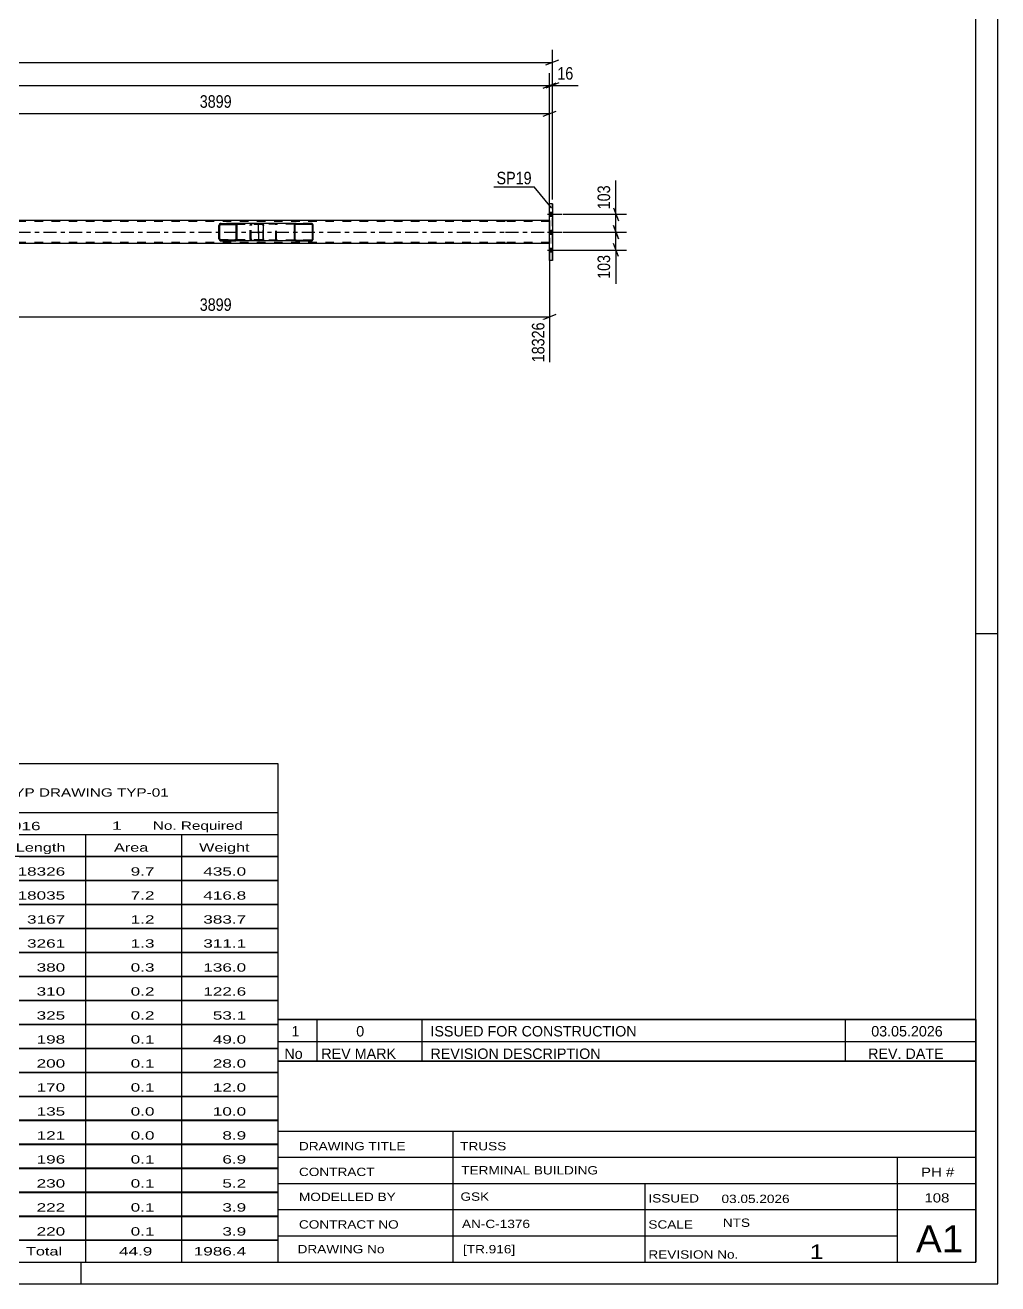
# Model space of a CAD drawing. Header units: millimetres. Extents: x 0 to 841, y 0 to 594.
# Drawn here: x 618.2 to 841, y 0 to 288.5 of the extents above; entities that cross this region are included whole.
import ezdxf

# ---------------------------------------------------------------- set-up
doc = ezdxf.new("R2010")
doc.units = ezdxf.units.MM
doc.linetypes.add('DXK_LINE_DOT2', pattern=[3.9198, 1.9599, -1.9599])
doc.linetypes.add('DXK_LINE_DOT3', pattern=[5.9187, 2.979, -0.9799, 0.9799, -0.9799])
doc.styles.add('Arial Narrow', font='ARIALN.TTF', dxfattribs={"height": 0.2})

# ---------------------------------------------------------------- blocks, each defined once
blk = doc.blocks.new('Unknown-814521846-1135')
at = {"color": 5, "linetype": 'Continuous'}
for p, q in [((841, 0), (841, 594)), ((836, 5), (836, 589)), ((841, 149), (836, 149)), ((5, 5), (836, 5)), ((631, 0), (631, 5)), ((0, 0), (841, 0))]:
    blk.add_line(p, q, dxfattribs=at)
blk = doc.blocks.new('Unknown-814521846-18114')
at = {"color": 7, "linetype": 'Continuous'}
for p, q in [((676, 51.05), (676, 5)), ((676, 51.05), (836, 51.05)), ((836, 51), (836, 5)), ((676, 35), (836, 35)), ((716.14, 35), (716.14, 5)), ((676, 29), (836, 29)), ((818, 5.05), (818, 29.05)), ((676, 23), (836, 23)), ((760.14, 23), (760.14, 5)), ((676, 17), (836, 17)), ((676, 11), (818, 11)), ((676, 5), (836, 5))]:
    blk.add_line(p, q, dxfattribs=at)
at = {"color": 7, "style": 'Arial Narrow'}
for s, height, width, p in [('DRAWING TITLE', 1.9089, 1.425378, (680.88, 30.61)), ('TRUSS', 1.909, 1.425378, (717.81, 30.59)), ('CONTRACT', 1.909, 1.425378, (680.88, 24.71)), ('TERMINAL BUILDING', 1.9089, 1.425378, (718.06, 25.07)), ('MODELLED BY', 1.9089, 1.425378, (680.88, 18.98)), ('GSK', 1.909, 1.425378, (717.88, 19.04)), ('ISSUED', 1.909, 1.425378, (760.94, 18.64)), ('03.05.2026', 1.909, 1.425378, (777.69, 18.52)), ('CONTRACT NO', 1.9089, 1.425378, (680.88, 12.66)), ('AN-C-1376', 1.909, 1.425378, (718.23, 12.78)), ('SCALE', 1.909, 1.425378, (760.94, 12.65)), ('A1', 6.204, 1.25, (822.24, 7.2)), ('DRAWING No', 1.909, 1.425378, (680.56, 7)), ('[TR.916]', 1.909, 1.425378, (718.46, 6.99)), ('1', 3.34, 1.5, (797.91, 5.68)), ('REVISION No.', 1.9089, 1.425378, (760.94, 5.77))]:
    blk.add_text(s, height=height, dxfattribs=dict(at, width=width)).set_placement(p)
at = {"color": 7, "linetype": 'Continuous', "style": 'Arial Narrow'}
for s, height, width, p in [('PH #', 2.1, 1.42538, (823.4, 24.55)), ('108', 2.1, 1.42538, (824.19, 18.65)), ('NTS', 1.909, 1.425378, (778, 13.05))]:
    blk.add_text(s, height=height, dxfattribs=dict(at, width=width)).set_placement(p)
blk = doc.blocks.new('Unknown-814521846-18115')
at = {"color": 7, "linetype": 'Continuous'}
for p, q in [((516, 119.25), (676, 119.25)), ((516, 108), (516, 119.25)), ((676, 119.25), (676, 108)), ((516, 108), (676, 108)), ((516, 108), (516, 103)), ((676, 108), (676, 103)), ((516, 103), (676, 103)), ((516, 103), (516, 98)), ((540, 103), (540, 98)), ((575.5, 103), (575.5, 98)), ((601.5, 103), (601.5, 98)), ((614.5, 103), (614.5, 98)), ((632, 103), (632, 98)), ((654, 103), (654, 98)), ((676, 103), (676, 98)), ((516, 98), (676, 98)), ((516, 97.95), (516, 92.55)), ((516, 97.95), (676, 97.95)), ((540, 98), (540, 92.5)), ((575.5, 98), (575.5, 92.5)), ((601.5, 98), (601.5, 92.5)), ((614.5, 98), (614.5, 92.5)), ((632, 98), (632, 92.5)), ((654, 98), (654, 92.5)), ((676, 97.95), (676, 92.55)), ((516, 92.55), (676, 92.55)), ((516, 92.45), (516, 87.05)), ((516, 92.45), (676, 92.45)), ((540, 92.5), (540, 87)), ((575.5, 92.5), (575.5, 87)), ((601.5, 92.5), (601.5, 87)), ((614.5, 92.5), (614.5, 87)), ((632, 92.5), (632, 87)), ((654, 92.5), (654, 87)), ((676, 92.45), (676, 87.05)), ((516, 87.05), (676, 87.05)), ((516, 86.95), (516, 81.55)), ((516, 86.95), (676, 86.95)), ((540, 87), (540, 81.5)), ((575.5, 87), (575.5, 81.5)), ((601.5, 87), (601.5, 81.5)), ((614.5, 87), (614.5, 81.5)), ((632, 87), (632, 81.5)), ((654, 87), (654, 81.5)), ((676, 86.95), (676, 81.55)), ((516, 81.55), (676, 81.55)), ((516, 81.45), (516, 76.05)), ((516, 81.45), (676, 81.45)), ((540, 81.5), (540, 76)), ((575.5, 81.5), (575.5, 76)), ((601.5, 81.5), (601.5, 76)), ((614.5, 81.5), (614.5, 76)), ((632, 81.5), (632, 76)), ((654, 81.5), (654, 76)), ((676, 81.45), (676, 76.05)), ((516, 76.05), (676, 76.05)), ((516, 75.95), (516, 70.55)), ((516, 75.95), (676, 75.95)), ((540, 76), (540, 70.5)), ((575.5, 76), (575.5, 70.5)), ((601.5, 76), (601.5, 70.5)), ((614.5, 76), (614.5, 70.5)), ((632, 76), (632, 70.5)), ((654, 76), (654, 70.5)), ((676, 75.95), (676, 70.55)), ((516, 70.55), (676, 70.55)), ((516, 70.45), (516, 65.05)), ((516, 70.45), (676, 70.45)), ((540, 70.5), (540, 65)), ((575.5, 70.5), (575.5, 65)), ((601.5, 70.5), (601.5, 65)), ((614.5, 70.5), (614.5, 65)), ((632, 70.5), (632, 65)), ((654, 70.5), (654, 65)), ((676, 70.45), (676, 65.05)), ((516, 65.05), (676, 65.05)), ((516, 64.95), (516, 59.55)), ((516, 64.95), (676, 64.95)), ((540, 65), (540, 59.5)), ((575.5, 65), (575.5, 59.5)), ((601.5, 65), (601.5, 59.5)), ((614.5, 65), (614.5, 59.5)), ((632, 65), (632, 59.5)), ((654, 65), (654, 59.5)), ((676, 64.95), (676, 59.55)), ((516, 59.55), (676, 59.55)), ((516, 59.45), (516, 54.05)), ((516, 59.45), (676, 59.45)), ((540, 59.5), (540, 54)), ((575.5, 59.5), (575.5, 54)), ((601.5, 59.5), (601.5, 54)), ((614.5, 59.5), (614.5, 54)), ((632, 59.5), (632, 54)), ((654, 59.5), (654, 54)), ((676, 59.45), (676, 54.05)), ((516, 54.05), (676, 54.05)), ((516, 53.95), (516, 48.55)), ((516, 53.95), (676, 53.95)), ((540, 54), (540, 48.5)), ((575.5, 54), (575.5, 48.5)), ((601.5, 54), (601.5, 48.5)), ((614.5, 54), (614.5, 48.5)), ((632, 54), (632, 48.5)), ((654, 54), (654, 48.5)), ((676, 53.95), (676, 48.55)), ((516, 48.55), (676, 48.55)), ((516, 48.45), (516, 43.05)), ((516, 48.45), (676, 48.45)), ((540, 48.5), (540, 43)), ((575.5, 48.5), (575.5, 43)), ((601.5, 48.5), (601.5, 43)), ((614.5, 48.5), (614.5, 43)), ((632, 48.5), (632, 43)), ((654, 48.5), (654, 43)), ((676, 48.45), (676, 43.05)), ((516, 43.05), (676, 43.05)), ((516, 42.95), (516, 37.55)), ((516, 42.95), (676, 42.95)), ((540, 43), (540, 37.5)), ((575.5, 43), (575.5, 37.5)), ((601.5, 43), (601.5, 37.5)), ((614.5, 43), (614.5, 37.5)), ((632, 43), (632, 37.5)), ((654, 43), (654, 37.5)), ((676, 42.95), (676, 37.55)), ((516, 37.55), (676, 37.55)), ((516, 37.45), (516, 32.05)), ((516, 37.45), (676, 37.45)), ((540, 37.5), (540, 32)), ((575.5, 37.5), (575.5, 32)), ((601.5, 37.5), (601.5, 32)), ((614.5, 37.5), (614.5, 32)), ((632, 37.5), (632, 32)), ((654, 37.5), (654, 32)), ((676, 37.45), (676, 32.05)), ((516, 32.05), (676, 32.05)), ((516, 31.95), (516, 26.55)), ((516, 31.95), (676, 31.95)), ((540, 32), (540, 26.5)), ((575.5, 32), (575.5, 26.5)), ((601.5, 32), (601.5, 26.5)), ((614.5, 32), (614.5, 26.5)), ((632, 32), (632, 26.5)), ((654, 32), (654, 26.5)), ((676, 31.95), (676, 26.55)), ((516, 26.55), (676, 26.55)), ((516, 26.45), (516, 21.05)), ((516, 26.45), (676, 26.45)), ((540, 26.5), (540, 21)), ((575.5, 26.5), (575.5, 21)), ((601.5, 26.5), (601.5, 21)), ((614.5, 26.5), (614.5, 21)), ((632, 26.5), (632, 21)), ((654, 26.5), (654, 21)), ((676, 26.45), (676, 21.05)), ((516, 21.05), (676, 21.05)), ((516, 20.95), (516, 15.55)), ((516, 20.95), (676, 20.95)), ((540, 21), (540, 15.5)), ((575.5, 21), (575.5, 15.5)), ((601.5, 21), (601.5, 15.5)), ((614.5, 21), (614.5, 15.5)), ((632, 21), (632, 15.5)), ((654, 21), (654, 15.5)), ((676, 20.95), (676, 15.55)), ((516, 15.55), (676, 15.55)), ((516, 15.45), (516, 10.05)), ((516, 15.45), (676, 15.45)), ((540, 15.5), (540, 10)), ((575.5, 15.5), (575.5, 10)), ((601.5, 15.5), (601.5, 10)), ((614.5, 15.5), (614.5, 10)), ((632, 15.5), (632, 10)), ((654, 15.5), (654, 10)), ((676, 15.45), (676, 10.05)), ((516, 10.05), (676, 10.05)), ((516, 10), (676, 10)), ((516, 10), (516, 5)), ((632, 10), (632, 5)), ((654, 10), (654, 5)), ((676, 10), (676, 5)), ((516, 5), (676, 5))]:
    blk.add_line(p, q, dxfattribs=at)
at = {"color": 7, "style": 'Arial Narrow'}
for s, height, width, p in [('GENERAL NOTES & WELD DETAILS :', 2.8633, 1.4, (517.15, 111.56)), ('REFER TYP DRAWING TYP-01', 1.9089, 1.6, (600.7, 111.66)), ("MATERIAL LIST FOR ASSEMBLY MK'D", 1.9089, 1.6, (517.15, 104.06)), ('TR916', 1.909, 1.794707, (609.9, 103.97)), ('1', 1.91, 1.794707, (638.08, 104.06)), ('No. Required', 1.9089, 1.6, (647.41, 104.06)), ('Mark', 1.909, 1.7, (517.34, 99)), ('Profile', 1.909, 1.7, (550.41, 99)), ('Material', 1.909, 1.7, (580.54, 99.06)), ('Length', 1.909, 1.7, (616, 99.06)), ('Weight', 1.909, 1.7, (658, 99.06)), ('No.', 1.909, 1.7, (605.5, 99.06)), ('Area', 1.909, 1.7, (638.5, 99.06))]:
    blk.add_text(s, height=height, dxfattribs=dict(at, width=width)).set_placement(p)
at = {"color": 7, "linetype": 'Continuous', "style": 'Arial Narrow'}
for s, height, width, p in [('BC181', 1.909, 1.794707, (517.5, 93.56)), ('SHS132*6', 1.909, 1.794707, (542, 93.56)), ('E350', 1.909, 1.794707, (581.74, 93.56)), ('1', 1.91, 1.794707, (605.86, 93.56)), ('18326', 1.909, 1.794707, (616.4, 93.56)), ('9.7', 1.909, 1.794707, (642.32, 93.56)), ('435.0', 1.909, 1.794707, (658.96, 93.56)), ('TR916', 1.909, 1.794707, (517.5, 88.06)), ('SHS100*8', 1.909, 1.794707, (542, 88.06)), ('E350', 1.909, 1.794707, (581.74, 88.06)), ('1', 1.91, 1.794707, (605.86, 88.06)), ('18035', 1.909, 1.794707, (616.4, 88.06)), ('7.2', 1.909, 1.794707, (642.32, 88.06)), ('416.8', 1.909, 1.794707, (658.96, 88.06)), ('M177', 1.909, 1.794707, (517.5, 82.56)), ('SHS100*6', 1.909, 1.794707, (542, 82.56)), ('E350', 1.909, 1.794707, (581.74, 82.56)), ('7', 1.91, 1.794707, (605.86, 82.56)), ('3167', 1.909, 1.794707, (618.58, 82.56)), ('1.2', 1.909, 1.794707, (642.32, 82.56)), ('383.7', 1.909, 1.794707, (658.96, 82.56)), ('M196', 1.909, 1.794707, (517.5, 77.06)), ('SHS100*4', 1.909, 1.794707, (542, 77.06)), ('E350', 1.909, 1.794707, (581.74, 77.06)), ('8', 1.91, 1.794707, (605.86, 77.06)), ('3261', 1.909, 1.794707, (618.58, 77.06)), ('1.3', 1.909, 1.794707, (642.32, 77.06)), ('311.1', 1.909, 1.794707, (658.96, 77.06)), ('SP20', 1.909, 1.794707, (517.5, 71.56)), ('PL20*380', 1.909, 1.794707, (542, 71.56)), ('E350', 1.909, 1.794707, (581.74, 71.56)), ('6', 1.91, 1.794707, (605.86, 71.56)), ('380', 1.909, 1.794707, (620.77, 71.56)), ('0.3', 1.909, 1.794707, (642.32, 71.56)), ('136.0', 1.909, 1.794707, (658.96, 71.56)), ('PL581', 1.909, 1.794707, (517.5, 66.06)), ('PL12*300', 1.909, 1.794707, (542, 66.06)), ('E350', 1.909, 1.794707, (581.74, 66.06)), ('14', 1.909, 1.794707, (604.76, 66.06)), ('310', 1.909, 1.794707, (620.77, 66.06)), ('0.2', 1.909, 1.794707, (642.32, 66.06)), ('122.6', 1.909, 1.794707, (658.96, 66.06)), ('SP19', 1.909, 1.794707, (517.5, 60.56)), ('PL16*325', 1.909, 1.794707, (542, 60.56)), ('E350', 1.909, 1.794707, (581.74, 60.56)), ('4', 1.91, 1.794707, (605.86, 60.56)), ('325', 1.909, 1.794707, (620.77, 60.56)), ('0.2', 1.909, 1.794707, (642.32, 60.56)), ('53.1', 1.909, 1.794707, (661.14, 60.56)), ('M1488', 1.909, 1.794707, (517.5, 55.06)), ('RHS100*100*6', 1.9089, 1.794707, (542, 55.06)), ('E350', 1.909, 1.794707, (581.74, 55.06)), ('14', 1.909, 1.794707, (604.76, 55.06)), ('198', 1.909, 1.794707, (620.77, 55.06)), ('0.1', 1.909, 1.794707, (642.32, 55.06)), ('49.0', 1.909, 1.794707, (661.14, 55.06)), ('TB74', 1.909, 1.794707, (517.5, 49.56)), ('RHS150*110*6', 1.9089, 1.794707, (542, 49.56)), ('E350', 1.909, 1.794707, (581.74, 49.56)), ('6', 1.91, 1.794707, (605.86, 49.56)), ('200', 1.909, 1.794707, (620.77, 49.56)), ('0.1', 1.909, 1.794707, (642.32, 49.56)), ('28.0', 1.909, 1.794707, (661.14, 49.56)), ('PL538', 1.909, 1.794707, (517.5, 44.06)), ('PL10*150', 1.909, 1.794707, (542, 44.06)), ('E350', 1.909, 1.794707, (581.74, 44.06)), ('6', 1.91, 1.794707, (605.86, 44.06)), ('170', 1.909, 1.794707, (620.77, 44.06)), ('0.1', 1.909, 1.794707, (642.32, 44.06)), ('12.0', 1.909, 1.794707, (661.14, 44.06)), ('ST33', 1.909, 1.794707, (517.5, 38.56)), ('PL8*100', 1.909, 1.794707, (542, 38.56)), ('E350', 1.909, 1.794707, (581.74, 38.56)), ('24', 1.909, 1.794707, (604.76, 38.56)), ('135', 1.909, 1.794707, (620.77, 38.56)), ('0.0', 1.909, 1.794707, (642.32, 38.56)), ('10.0', 1.909, 1.794707, (661.14, 38.56)), ('ST32', 1.909, 1.794707, (517.5, 33.06)), ('PL8*100', 1.909, 1.794707, (542, 33.06)), ('E350', 1.909, 1.794707, (581.74, 33.06)), ('24', 1.909, 1.794707, (604.76, 33.06)), ('121', 1.909, 1.794707, (620.77, 33.06)), ('0.0', 1.909, 1.794707, (642.32, 33.06)), ('8.9', 1.909, 1.794707, (663.33, 33.06)), ('M1545', 1.909, 1.794707, (517.5, 27.56)), ('RHS100*100*6', 1.9089, 1.794707, (542, 27.56)), ('E350', 1.909, 1.794707, (581.74, 27.56)), ('2', 1.91, 1.794707, (605.86, 27.56)), ('196', 1.909, 1.794707, (620.77, 27.56)), ('0.1', 1.909, 1.794707, (642.32, 27.56)), ('6.9', 1.909, 1.794707, (663.33, 27.56)), ('PL780', 1.909, 1.794707, (517.5, 22.06)), ('PL12*120', 1.909, 1.794707, (542, 22.06)), ('E350', 1.909, 1.794707, (581.74, 22.06)), ('2', 1.91, 1.794707, (605.86, 22.06)), ('230', 1.909, 1.794707, (620.77, 22.06)), ('0.1', 1.909, 1.794707, (642.32, 22.06)), ('5.2', 1.909, 1.794707, (663.33, 22.06)), ('M1489', 1.909, 1.794707, (517.5, 16.56)), ('RHS100*100*6', 1.9089, 1.794707, (542, 16.56)), ('E350', 1.909, 1.794707, (581.74, 16.56)), ('1', 1.91, 1.794707, (605.86, 16.56)), ('222', 1.909, 1.794707, (620.77, 16.56)), ('0.1', 1.909, 1.794707, (642.32, 16.56)), ('3.9', 1.909, 1.794707, (663.33, 16.56)), ('M1535', 1.909, 1.794707, (517.5, 11.06)), ('RHS100*100*6', 1.9089, 1.794707, (542, 11.06)), ('E350', 1.909, 1.794707, (581.74, 11.06)), ('1', 1.91, 1.794707, (605.86, 11.06)), ('220', 1.909, 1.794707, (620.77, 11.06)), ('0.1', 1.909, 1.794707, (642.32, 11.06)), ('3.9', 1.909, 1.794707, (663.33, 11.06)), ('Total', 1.909, 1.7, (618.33, 6.5)), ('44.9', 1.909, 1.794707, (639.64, 6.5)), ('1986.4', 1.909, 1.794707, (656.77, 6.5))]:
    blk.add_text(s, height=height, dxfattribs=dict(at, width=width)).set_placement(p)
blk = doc.blocks.new('Unknown-814521846-18117')
at = {"color": 7, "linetype": 'Continuous'}
for p, q in [((676, 60.55), (836, 60.55)), ((836, 60.55), (676, 60.55)), ((676, 60.55), (676, 55.55)), ((685, 60.55), (685, 55.55)), ((709, 60.55), (709, 55.55)), ((806, 60.55), (806, 55.55)), ((836, 60.55), (836, 55.55)), ((676, 55.55), (836, 55.55)), ((676, 55.55), (676, 51.05)), ((676, 55.55), (836, 55.55)), ((685, 55.55), (685, 51.05)), ((709, 55.55), (709, 51.05)), ((806, 55.55), (806, 51.05)), ((836, 55.55), (836, 51.05)), ((836, 51.05), (676, 51.05))]:
    blk.add_line(p, q, dxfattribs=at)
at = {"color": 7, "linetype": 'Continuous', "style": 'Arial Narrow'}
for s, height, width, p in [('1', 2.39, 1.196471, (679.16, 56.7)), ('0', 2.39, 1.196471, (694, 56.7)), ('ISSUED FOR CONSTRUCTION', 2.3861, 1.196471, (711, 56.7)), ('03.05.2026', 2.386, 1.196471, (812, 56.7)), ('No', 2.386, 1.2, (677.54, 51.55)), ('REV MARK', 2.386, 1.2, (686, 51.55)), ('REVISION DESCRIPTION', 2.3861, 1.2, (711, 51.55)), ('REV. DATE', 2.386, 1.2, (811.28, 51.55))]:
    blk.add_text(s, height=height, dxfattribs=dict(at, width=width)).set_placement(p)
blk = doc.blocks.new('Bolt-814521846-2822 - 2745')
at = {"linetype": 'Continuous'}
for points in [[(738.95, 244.71), (738.95, 245.59), (738.31, 245.59), (738.31, 244.71)], [(738.95, 244.71), (738.95, 245.59), (738.31, 245.59), (738.31, 244.71)], [(738.95, 244.71), (738.95, 245.59), (738.31, 245.59), (738.31, 244.71)], [(738.95, 240.61), (738.95, 241.49), (738.31, 241.49), (738.31, 240.61)], [(738.95, 240.61), (738.95, 241.49), (738.31, 241.49), (738.31, 240.61)], [(738.95, 236.51), (738.95, 237.39), (738.31, 237.39), (738.31, 236.51)], [(738.95, 236.51), (738.95, 237.39), (738.31, 237.39), (738.31, 236.51)], [(738.95, 236.51), (738.95, 237.39), (738.31, 237.39), (738.31, 236.51)]]:
    blk.add_hatch(color=1, dxfattribs=at).paths.add_polyline_path(points)
at = {"color": 1, "linetype": 'Continuous'}
for p, q in [((738.31, 245.59), (738.95, 245.59)), ((738.31, 245.59), (738.95, 245.59)), ((738.31, 245.59), (738.95, 245.59)), ((737.79, 245.15), (741.11, 245.15)), ((737.79, 245.15), (741.11, 245.15)), ((737.79, 245.15), (741.11, 245.15)), ((738.31, 244.71), (738.95, 244.71)), ((738.31, 244.71), (738.95, 244.71)), ((738.31, 244.71), (738.95, 244.71)), ((737.79, 241.05), (741.11, 241.05)), ((737.79, 241.05), (741.11, 241.05)), ((738.31, 241.49), (738.95, 241.49)), ((738.31, 241.49), (738.95, 241.49)), ((738.31, 240.61), (738.95, 240.61)), ((738.31, 240.61), (738.95, 240.61)), ((737.79, 236.95), (741.11, 236.95)), ((737.79, 236.95), (741.11, 236.95)), ((737.79, 236.95), (741.11, 236.95)), ((738.31, 237.39), (738.95, 237.39)), ((738.31, 237.39), (738.95, 237.39)), ((738.31, 237.39), (738.95, 237.39)), ((738.31, 236.51), (738.95, 236.51)), ((738.31, 236.51), (738.95, 236.51)), ((738.31, 236.51), (738.95, 236.51))]:
    blk.add_line(p, q, dxfattribs=at)
blk = doc.blocks.new('Part-814521846-2874 - 2745')
at = {"color": 7, "linetype": 'DXK_LINE_DOT2'}
for p, q in [((728.09, 243.45), (65.97, 243.45)), ((738.31, 243.45), (728.19, 243.45)), ((738.31, 243.69), (738.31, 238.41)), ((738.31, 238.89), (738.31, 243.21)), ((728.09, 238.65), (65.97, 238.65)), ((738.31, 238.65), (728.19, 238.65))]:
    blk.add_line(p, q, dxfattribs=at)
at = {"color": 2, "linetype": 'Continuous'}
for p, q in [((728.09, 243.69), (590.5, 243.69)), ((738.31, 243.69), (728.19, 243.69)), ((728.09, 238.41), (590.5, 238.41)), ((738.31, 238.41), (728.19, 238.41))]:
    blk.add_line(p, q, dxfattribs=at)
at = {"color": 7, "linetype": 'DXK_LINE_DOT3'}
for p, q in [((65.97, 241.05), (728.09, 241.05)), ((728.19, 241.05), (738.31, 241.05))]:
    blk.add_line(p, q, dxfattribs=at)
blk = doc.blocks.new('Part-814521846-2928 - 2745')
at = {"color": 2, "linetype": 'Continuous'}
for p, q in [((738.95, 247.55), (738.31, 247.55)), ((738.31, 234.55), (738.31, 247.55)), ((738.95, 247.55), (738.95, 234.55)), ((738.95, 234.55), (738.31, 234.55))]:
    blk.add_line(p, q, dxfattribs=at)
at = {"color": 7, "linetype": 'DXK_LINE_DOT2'}
for p, q in [((738.31, 234.55), (738.31, 247.55)), ((738.95, 234.55), (738.95, 247.55))]:
    blk.add_line(p, q, dxfattribs=at)
blk = doc.blocks.new('Part-814521846-2953 - 2745')
at = {"linetype": 'Continuous'}
h = blk.add_hatch(dxfattribs=at)
h.set_pattern_fill('', scale=0.7, style=0, pattern_type=0)
h.set_pattern_definition([(45, (684.0941, 242.8548), (-1.57154, 1.57154), [])])
h.paths.add_polyline_path([(684.12, 242.73), (684.09, 242.85), (684.02, 242.96), (683.91, 243.03), (683.78, 243.05), (680.2, 243.05), (680.07, 243.03), (679.96, 242.96), (679.89, 242.85), (679.86, 242.73), (679.86, 239.37), (679.89, 239.25), (679.96, 239.15), (680.07, 239.08), (680.2, 239.05), (683.78, 239.05), (683.91, 239.08), (684.02, 239.15), (684.09, 239.25), (684.12, 239.37)])
h.paths.add_polyline_path([(683.94, 239.31), (683.9, 239.26), (683.84, 239.22), (683.78, 239.21), (680.2, 239.21), (680.14, 239.22), (680.08, 239.26), (680.05, 239.31), (680.03, 239.37), (680.03, 242.73), (680.05, 242.79), (680.08, 242.85), (680.14, 242.88), (680.2, 242.89), (683.78, 242.89), (683.84, 242.88), (683.9, 242.85), (683.94, 242.79), (683.95, 242.73), (683.95, 239.37)])
at = {"color": 7, "linetype": 'DXK_LINE_DOT2'}
for p, q in [((671.51, 242.73), (671.52, 242.76)), ((671.51, 242.73), (671.51, 239.37)), ((671.52, 242.76), (671.54, 242.85)), ((671.7, 242.79), (671.68, 242.73)), ((671.68, 239.37), (671.68, 242.73)), ((671.73, 242.85), (671.7, 242.79)), ((671.72, 243.03), (671.85, 243.05)), ((671.79, 242.88), (671.73, 242.85)), ((671.85, 242.89), (671.79, 242.88)), ((672.51, 243.05), (671.85, 243.05)), ((683.78, 242.89), (671.85, 242.89)), ((675.43, 243.05), (675.56, 243.03)), ((675.5, 242.88), (675.43, 242.89)), ((675.55, 242.85), (675.5, 242.88)), ((675.59, 242.79), (675.55, 242.85)), ((675.6, 242.73), (675.59, 242.79)), ((675.6, 239.37), (675.6, 242.73)), ((675.74, 242.85), (675.77, 242.73)), ((675.77, 239.37), (675.77, 242.73)), ((683.78, 243.05), (680.2, 243.05)), ((671.54, 239.25), (671.51, 239.37)), ((671.68, 239.37), (671.7, 239.31)), ((671.7, 239.31), (671.73, 239.26)), ((671.85, 239.05), (671.72, 239.08)), ((671.73, 239.26), (671.79, 239.22)), ((671.79, 239.22), (671.85, 239.21)), ((683.78, 239.21), (671.85, 239.21)), ((672.51, 239.05), (671.85, 239.05)), ((675.43, 239.21), (675.5, 239.22)), ((675.56, 239.08), (675.43, 239.05)), ((675.5, 239.22), (675.55, 239.26)), ((675.55, 239.26), (675.59, 239.31)), ((675.59, 239.31), (675.6, 239.37)), ((675.77, 239.37), (675.74, 239.25)), ((683.78, 239.05), (680.2, 239.05))]:
    blk.add_line(p, q, dxfattribs=at)
at = {"color": 2, "linetype": 'Continuous'}
for p, q in [((680.2, 243.05), (672.51, 243.05)), ((679.89, 242.85), (679.86, 242.73)), ((679.86, 239.37), (679.86, 242.73)), ((680.03, 242.73), (680.05, 242.79)), ((680.03, 239.37), (680.03, 242.73)), ((680.05, 242.79), (680.08, 242.85)), ((680.2, 243.05), (680.07, 243.03)), ((680.08, 242.85), (680.14, 242.88)), ((680.14, 242.88), (680.2, 242.89)), ((680.2, 243.05), (683.78, 243.05)), ((680.2, 242.89), (683.78, 242.89)), ((683.91, 243.03), (683.78, 243.05)), ((683.78, 242.89), (683.84, 242.88)), ((683.84, 242.88), (683.9, 242.85)), ((683.9, 242.85), (683.94, 242.79)), ((683.94, 242.79), (683.95, 242.73)), ((683.95, 239.37), (683.95, 242.73)), ((684.12, 242.73), (684.09, 242.85)), ((684.12, 239.37), (684.12, 242.73)), ((680.2, 239.05), (672.51, 239.05)), ((679.86, 239.37), (679.89, 239.25)), ((680.05, 239.31), (680.03, 239.37)), ((680.08, 239.26), (680.05, 239.31)), ((680.07, 239.08), (680.2, 239.05)), ((680.14, 239.22), (680.08, 239.26)), ((680.2, 239.21), (680.14, 239.22)), ((680.2, 239.21), (683.78, 239.21)), ((680.2, 239.05), (683.78, 239.05)), ((683.84, 239.22), (683.78, 239.21)), ((683.78, 239.05), (683.91, 239.08)), ((683.9, 239.26), (683.84, 239.22)), ((683.94, 239.31), (683.9, 239.26)), ((683.95, 239.37), (683.94, 239.31)), ((684.09, 239.25), (684.12, 239.37))]:
    blk.add_line(p, q, dxfattribs=at)
at = {"color": 7, "linetype": 'DXK_LINE_DOT2'}
for centre, start, end in [((671.84, 242.72), 110.7583, 155.6801), ((675.44, 242.72), 24.3199, 69.2417), ((671.84, 239.39), 204.3199, 249.2417), ((675.44, 239.39), 290.7583, 335.6801)]:
    blk.add_arc(centre, 0.331, start, end, dxfattribs=at)
at = {"color": 2, "linetype": 'Continuous'}
for centre, start, end in [((680.19, 242.72), 110.7583, 155.68), ((683.79, 242.72), 24.32, 69.2417), ((680.19, 239.39), 204.32, 249.2417), ((683.79, 239.39), 290.7583, 335.68)]:
    blk.add_arc(centre, 0.331, start, end, dxfattribs=at)
blk = doc.blocks.new('Part-814521846-2982 - 2745')
at = {"linetype": 'Continuous'}
h = blk.add_hatch(dxfattribs=at)
h.set_pattern_fill('', scale=0.7, style=0, pattern_type=0)
h.set_pattern_definition([(45, (666.6702, 242.756), (-1.57154, 1.57154), [])])
h.paths.add_polyline_path([(666.71, 242.57), (666.67, 242.76), (666.56, 242.91), (666.4, 243.02), (666.21, 243.05), (663.02, 243.05), (662.83, 243.02), (662.67, 242.91), (662.56, 242.76), (662.52, 242.57), (662.52, 239.53), (662.56, 239.35), (662.67, 239.19), (662.83, 239.09), (663.02, 239.05), (666.21, 239.05), (666.4, 239.09), (666.56, 239.19), (666.67, 239.35), (666.71, 239.53)])
h.paths.add_polyline_path([(666.44, 239.44), (666.38, 239.36), (666.3, 239.31), (666.21, 239.29), (663.02, 239.29), (662.93, 239.31), (662.84, 239.36), (662.79, 239.44), (662.77, 239.53), (662.77, 242.57), (662.79, 242.66), (662.84, 242.74), (662.93, 242.79), (663.02, 242.81), (666.21, 242.81), (666.3, 242.79), (666.38, 242.74), (666.44, 242.66), (666.46, 242.57), (666.46, 239.53)])
at = {"color": 2, "linetype": 'Continuous'}
for p, q in [((662.56, 242.76), (662.52, 242.57)), ((662.52, 239.53), (662.52, 242.57)), ((662.77, 242.57), (662.79, 242.66)), ((662.77, 239.53), (662.77, 242.57)), ((662.79, 242.66), (662.84, 242.74)), ((663.02, 243.05), (662.83, 243.02)), ((662.84, 242.74), (662.93, 242.79)), ((662.93, 242.79), (663.02, 242.81)), ((663.02, 243.05), (666.21, 243.05)), ((663.02, 242.81), (666.21, 242.81)), ((672.51, 243.05), (666.21, 243.05)), ((666.4, 243.02), (666.21, 243.05)), ((666.21, 242.81), (666.3, 242.79)), ((666.3, 242.79), (666.38, 242.74)), ((666.38, 242.74), (666.44, 242.66)), ((666.44, 242.66), (666.46, 242.57)), ((666.46, 239.53), (666.46, 242.57)), ((666.71, 242.57), (666.67, 242.76)), ((666.71, 239.53), (666.71, 242.57)), ((672.51, 243.05), (672.61, 243.02)), ((672.61, 243.02), (672.7, 242.91)), ((672.7, 242.91), (672.76, 242.76)), ((672.76, 242.76), (672.78, 242.57)), ((672.78, 239.53), (672.78, 242.57)), ((662.52, 239.53), (662.56, 239.35)), ((662.79, 239.44), (662.77, 239.53)), ((666.46, 239.53), (666.44, 239.44)), ((666.67, 239.35), (666.71, 239.53)), ((672.78, 239.53), (672.76, 239.35)), ((662.84, 239.36), (662.79, 239.44)), ((662.83, 239.09), (663.02, 239.05)), ((662.93, 239.31), (662.84, 239.36)), ((663.02, 239.29), (662.93, 239.31)), ((663.02, 239.29), (666.21, 239.29)), ((663.02, 239.05), (666.21, 239.05)), ((666.3, 239.31), (666.21, 239.29)), ((666.21, 239.05), (666.4, 239.09)), ((672.51, 239.05), (666.21, 239.05)), ((666.38, 239.36), (666.3, 239.31)), ((666.44, 239.44), (666.38, 239.36)), ((672.61, 239.09), (672.51, 239.05)), ((672.7, 239.19), (672.61, 239.09)), ((672.76, 239.35), (672.7, 239.19))]:
    blk.add_line(p, q, dxfattribs=at)
at = {"color": 7, "linetype": 'DXK_LINE_DOT2'}
for p, q in [((666.21, 243.05), (663.02, 243.05)), ((672.51, 242.81), (663.02, 242.81)), ((669.67, 242.57), (669.71, 242.76)), ((669.67, 239.53), (669.67, 242.57)), ((669.94, 242.66), (669.92, 242.57)), ((669.92, 239.53), (669.92, 242.57)), ((669.99, 242.74), (669.94, 242.66)), ((669.98, 243.02), (670.17, 243.05)), ((669.99, 242.74), (670.02, 242.76)), ((670.02, 242.76), (670.08, 242.79)), ((670.08, 242.79), (670.17, 242.81)), ((671.51, 242.81), (671.51, 243.05)), ((672.56, 242.79), (672.51, 242.81)), ((672.6, 242.74), (672.56, 242.79)), ((672.63, 242.66), (672.6, 242.74)), ((672.64, 242.57), (672.63, 242.66)), ((672.64, 239.53), (672.64, 242.57)), ((669.71, 239.35), (669.67, 239.53)), ((669.92, 239.53), (669.94, 239.44)), ((672.63, 239.44), (672.64, 239.53)), ((672.51, 239.29), (663.02, 239.29)), ((666.21, 239.05), (663.02, 239.05)), ((669.94, 239.44), (669.99, 239.36)), ((670.17, 239.05), (669.98, 239.09)), ((669.99, 239.36), (670.02, 239.35)), ((670.02, 239.35), (670.08, 239.31)), ((670.08, 239.31), (670.17, 239.29)), ((671.51, 239.05), (671.51, 239.29)), ((672.51, 239.29), (672.56, 239.31)), ((672.56, 239.31), (672.6, 239.36)), ((672.6, 239.36), (672.63, 239.44))]:
    blk.add_line(p, q, dxfattribs=at)
at = {"color": 2, "linetype": 'Continuous'}
for centre, start, end in [((663.01, 242.56), 111.1941, 156.1506), ((666.22, 242.56), 23.8494, 68.8059), ((663.01, 239.55), 203.8494, 248.8059), ((666.22, 239.55), 291.1941, 336.1506)]:
    blk.add_arc(centre, 0.492, start, end, dxfattribs=at)
at = {"color": 7, "linetype": 'DXK_LINE_DOT2'}
for centre, start, end in [((670.16, 242.56), 111.1941, 156.1506), ((670.16, 239.55), 203.8494, 248.8059)]:
    blk.add_arc(centre, 0.492, start, end, dxfattribs=at)
blk = doc.blocks.new('StraightDimension-814521846-3153 - 2745')
at = {"color": 7, "linetype": 'Continuous'}
for p, q in [((738.31, 248.55), (738.31, 277.5)), ((55.75, 274.65), (738.31, 274.65)), ((736.81, 274.05), (739.81, 275.25))]:
    blk.add_line(p, q, dxfattribs=at)
blk = doc.blocks.new('StraightDimension-814521846-3143 - 2745')
at = {"color": 7, "linetype": 'Continuous'}
for p, q in [((738.31, 248.55), (738.31, 277.5)), ((738.95, 248.55), (738.95, 277.5)), ((736.81, 274.05), (739.81, 275.25)), ((740.45, 275.25), (737.45, 274.05)), ((738.31, 274.65), (738.95, 274.65))]:
    blk.add_line(p, q, dxfattribs=at)
at = {"color": 0}
blk.add_wipeout([(744.33, 275.4), (744.33, 279.6), (739.48, 279.6), (739.48, 275.4)], dxfattribs=at)
at = {"color": 7, "linetype": 'Continuous'}
blk.add_line((738.95, 274.65), (744.86, 274.65), dxfattribs=at)
blk.add_line((738.95, 274.65), (744.86, 274.65), dxfattribs=at)
at = {"color": 3, "style": 'Arial Narrow'}
blk.add_text('16', height=2.863, dxfattribs=at).set_placement((740.08, 276))
blk = doc.blocks.new('StraightDimension-814521846-3169 - 2745')
at = {"color": 7, "linetype": 'Continuous'}
for p, q in [((738.31, 237.41), (738.31, 211.22)), ((585.3, 229.01), (585.3, 211.22)), ((586.8, 222.26), (583.8, 221.06)), ((736.81, 221.06), (739.81, 222.26)), ((585.3, 221.66), (738.31, 221.66))]:
    blk.add_line(p, q, dxfattribs=at)
at = {"color": 0}
blk.add_wipeout([(666.06, 222.41), (666.06, 226.61), (657.55, 226.61), (657.55, 222.41)], dxfattribs=at)
at = {"color": 0, "linetype": 'Continuous'}
blk.add_wipeout([(737.71, 220.96), (733.51, 220.96), (733.51, 210.62), (737.71, 210.62)], dxfattribs=at)
at = {"color": 3, "style": 'Arial Narrow'}
blk.add_text('3899', height=2.863, dxfattribs=at).set_placement((658.15, 223.01))
at = {"color": 3, "linetype": 'Continuous', "style": 'Arial Narrow'}
blk.add_text('18326', height=2.863, rotation=90.0002, dxfattribs=at).set_placement((737.11, 211.22))
blk = doc.blocks.new('StraightDimension-814521846-3187 - 2745')
at = {"color": 7, "linetype": 'Continuous'}
for p, q in [((738.95, 248.55), (738.95, 282.81)), ((55.11, 279.96), (738.95, 279.96)), ((737.45, 279.36), (740.45, 280.56))]:
    blk.add_line(p, q, dxfattribs=at)
blk = doc.blocks.new('StraightDimension-814521846-3210 - 2745')
at = {"color": 7, "linetype": 'Continuous'}
for p, q in [((586.8, 268.81), (583.8, 267.61)), ((585.3, 253.09), (585.3, 271.06)), ((736.81, 267.61), (739.81, 268.81)), ((738.31, 244.69), (738.31, 271.06)), ((585.3, 268.21), (738.31, 268.21))]:
    blk.add_line(p, q, dxfattribs=at)
at = {"color": 0}
blk.add_wipeout([(666.06, 268.96), (666.06, 273.16), (657.55, 273.16), (657.55, 268.96)], dxfattribs=at)
at = {"color": 3, "style": 'Arial Narrow'}
blk.add_text('3899', height=2.863, dxfattribs=at).set_placement((658.15, 269.56))
blk = doc.blocks.new('StraightDimension-814521846-17109 - 2745')
at = {"color": 7, "linetype": 'Continuous'}
for p, q in [((752.91, 246.65), (754.11, 243.65)), ((741.35, 245.15), (755.91, 245.15)), ((754.11, 239.55), (752.91, 242.55)), ((753.51, 241.05), (753.51, 245.15)), ((741.35, 241.05), (755.91, 241.05))]:
    blk.add_line(p, q, dxfattribs=at)
at = {"color": 0}
blk.add_wipeout([(752.76, 252.36), (748.56, 252.36), (748.56, 245.68), (752.76, 245.68)], dxfattribs=at)
at = {"color": 7, "linetype": 'Continuous'}
blk.add_line((753.51, 245.15), (753.51, 252.89), dxfattribs=at)
blk.add_line((753.51, 245.15), (753.51, 252.89), dxfattribs=at)
at = {"color": 3, "style": 'Arial Narrow'}
blk.add_text('103', height=2.863, rotation=90.0002, dxfattribs=at).set_placement((752.16, 246.28))
blk = doc.blocks.new('StraightDimension-814521846-17110 - 2745')
at = {"color": 7, "linetype": 'Continuous'}
for p, q in [((752.91, 242.55), (754.11, 239.55)), ((741.35, 241.05), (755.91, 241.05)), ((753.51, 236.95), (753.51, 241.05)), ((740.99, 236.95), (755.91, 236.95)), ((754.11, 235.45), (752.91, 238.45))]:
    blk.add_line(p, q, dxfattribs=at)
at = {"color": 0}
blk.add_wipeout([(752.76, 236.43), (748.56, 236.43), (748.56, 229.74), (752.76, 229.74)], dxfattribs=at)
at = {"color": 7, "linetype": 'Continuous'}
blk.add_line((753.51, 236.95), (753.51, 229.22), dxfattribs=at)
blk.add_line((753.51, 236.95), (753.51, 229.22), dxfattribs=at)
at = {"color": 3, "style": 'Arial Narrow'}
blk.add_text('103', height=2.863, rotation=90.0002, dxfattribs=at).set_placement((752.16, 230.34))
blk = doc.blocks.new('Mark-814521846-2924 - 2745')
at = {"color": 0}
blk.add_wipeout([(734.19, 252.01), (734.19, 255.01), (726.15, 255.01), (726.15, 252.01)], dxfattribs=at)
blk.add_wipeout([(734.19, 252.01), (734.19, 255.01), (726.15, 255.01), (726.15, 252.01)], dxfattribs=at)
at = {"color": 30, "linetype": 'Continuous'}
for p in [(725.55, 251.41), (738.72, 246.59)]:
    blk.add_line(p, (734.79, 251.41), dxfattribs=at)
at = {"color": 3, "style": 'Arial Narrow'}
blk.add_text('SP19', height=2.863, dxfattribs=at).set_placement((726.15, 252.01))

msp = doc.modelspace()

# ---------------------------------------------------------------- block references
for name in ['Unknown-814521846-1135', 'Bolt-814521846-2822 - 2745', 'Part-814521846-2928 - 2745', 'Part-814521846-2874 - 2745', 'Part-814521846-2982 - 2745', 'Part-814521846-2953 - 2745', 'Unknown-814521846-18115', 'Unknown-814521846-18117', 'Unknown-814521846-18114']:
    msp.add_blockref(name, (0, 0))

# ---------------------------------------------------------------- next in the draw order: block references
for name in ['StraightDimension-814521846-3153 - 2745', 'StraightDimension-814521846-3169 - 2745']:
    msp.add_blockref(name, (0, 0))

# ---------------------------------------------------------------- next in the draw order: block references
msp.add_blockref('StraightDimension-814521846-3143 - 2745', (0, 0))

# ---------------------------------------------------------------- next in the draw order: block references
msp.add_blockref('StraightDimension-814521846-3187 - 2745', (0, 0))

# ---------------------------------------------------------------- next in the draw order: block references
for name in ['StraightDimension-814521846-3210 - 2745', 'StraightDimension-814521846-17109 - 2745']:
    msp.add_blockref(name, (0, 0))

# ---------------------------------------------------------------- next in the draw order: block references
for name in ['Mark-814521846-2924 - 2745', 'StraightDimension-814521846-17110 - 2745']:
    msp.add_blockref(name, (0, 0))

doc.saveas('drawing.dxf')
